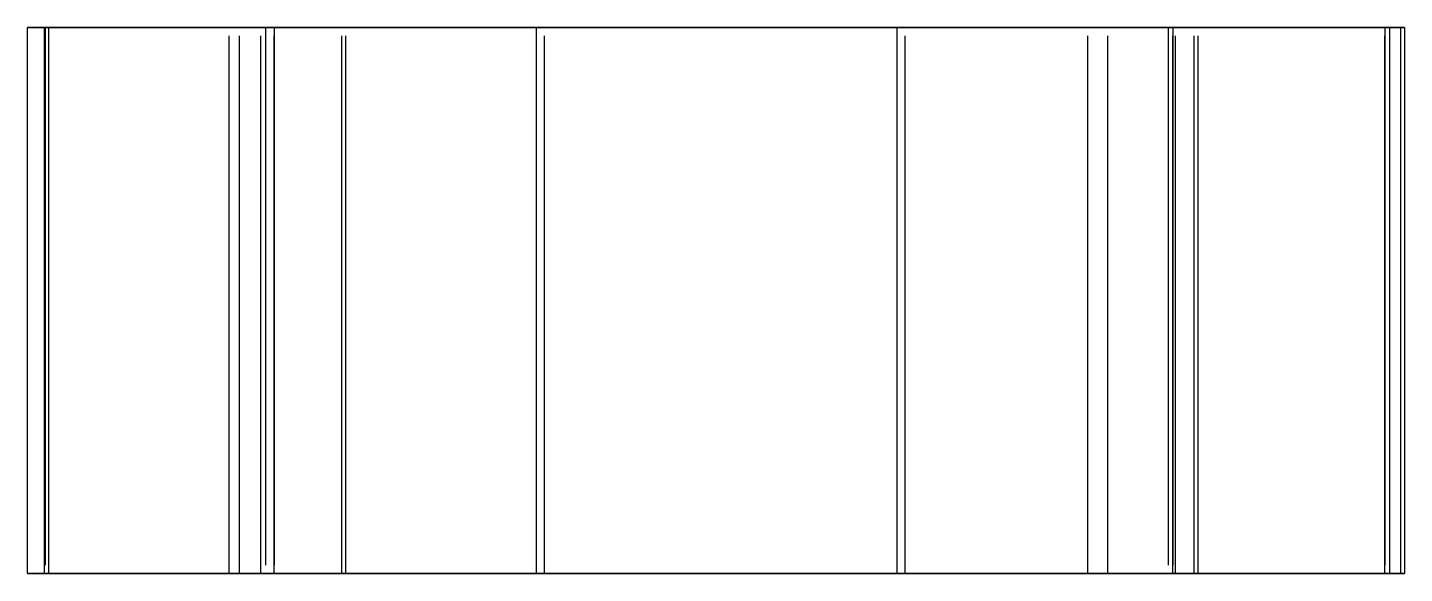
# Model space of a CAD drawing. Extents: x 0 to 1.21, y 0 to 0.52.
# Drawn here: x 0.9555 to 1.2117, y 0.4155 to 0.5171 of the extents above; entities that cross this region are included whole.
import ezdxf

# ---------------------------------------------------------------- set-up
doc = ezdxf.new("R2010")
doc.units = 0
doc.linetypes.add('HIDDEN', pattern=[0.039811, 0.026554, -0.013257])
doc.layers.add('LEFT', color=7, linetype='CONTINUOUS')
doc.layers.add('LEFT_HID', color=7, linetype='HIDDEN')

msp = doc.modelspace()

# ---------------------------------------------------------------- linework, layer by layer
at = {"layer": 'LEFT'}
for p, q in [((0.955452, 0.517069), (0.958518, 0.517069)), ((0.955452, 0.415507), (0.955452, 0.517069)), ((0.958518, 0.517069), (1.050189, 0.517069)), ((0.958518, 0.517069), (0.958518, 0.415507)), ((1.050189, 0.517069), (1.117294, 0.517069)), ((1.050189, 0.415507), (1.050189, 0.517069)), ((1.117294, 0.517069), (1.208966, 0.517069)), ((1.117294, 0.415507), (1.117294, 0.517069)), ((1.208966, 0.517069), (1.211044, 0.517069)), ((1.208966, 0.517069), (1.208966, 0.415507)), ((1.211044, 0.415507), (1.211044, 0.517069)), ((1.211044, 0.517069), (1.21172, 0.517069)), ((1.21172, 0.517069), (1.21172, 0.415507)), ((0.955452, 0.415507), (0.958518, 0.415507)), ((0.958518, 0.415507), (1.050189, 0.415507)), ((1.050189, 0.415507), (1.117294, 0.415507)), ((1.117294, 0.415507), (1.208966, 0.415507)), ((1.208966, 0.415507), (1.211044, 0.415507)), ((1.211044, 0.415507), (1.21172, 0.415507))]:
    msp.add_line(p, q, dxfattribs=at)
at = {"layer": 'LEFT_HID', "linetype": 'HIDDEN'}
for p, q in [((0.9594, 0.517069), (0.955452, 0.517069)), ((0.958518, 0.517069), (0.994926, 0.517069)), ((0.9594, 0.517069), (0.958518, 0.517069)), ((1.051669, 0.517069), (0.958724, 0.517069)), ((0.958724, 0.517069), (0.9594, 0.517069)), ((0.958724, 0.517069), (0.958724, 0.415507)), ((0.992952, 0.517069), (0.959349, 0.517069)), ((0.959349, 0.517069), (0.9594, 0.517069)), ((0.959349, 0.517069), (0.959349, 0.415507)), ((0.9594, 0.517069), (1.00134, 0.517069)), ((0.9594, 0.517069), (1.013923, 0.517069)), ((0.9594, 0.415507), (0.9594, 0.517069)), ((0.9594, 0.415507), (0.9594, 0.517069)), ((0.998873, 0.517069), (0.9594, 0.517069)), ((0.9594, 0.415507), (0.9594, 0.517069)), ((1.001343, 0.517069), (0.992952, 0.517069)), ((0.992952, 0.415507), (0.992952, 0.517069)), ((0.994926, 0.517069), (0.999732, 0.517069)), ((0.994926, 0.415507), (0.994926, 0.517069)), ((0.999732, 0.517069), (0.998873, 0.517069)), ((0.998873, 0.415507), (0.998873, 0.517069)), ((0.999732, 0.517069), (0.999732, 0.415507)), ((1.00134, 0.517069), (1.001343, 0.517069)), ((1.00134, 0.415507), (1.00134, 0.517069)), ((1.001343, 0.517069), (1.001343, 0.415507)), ((1.013923, 0.517069), (1.156521, 0.517069)), ((1.013923, 0.415507), (1.013923, 0.517069)), ((1.014663, 0.517069), (1.013923, 0.517069)), ((1.152821, 0.517069), (1.014663, 0.517069)), ((1.014663, 0.415507), (1.014663, 0.517069)), ((1.118775, 0.517069), (1.051669, 0.517069)), ((1.051669, 0.415507), (1.051669, 0.517069)), ((1.21172, 0.517069), (1.118775, 0.517069)), ((1.118775, 0.415507), (1.118775, 0.517069)), ((1.156521, 0.517069), (1.152821, 0.517069)), ((1.152821, 0.415507), (1.152821, 0.517069)), ((1.156521, 0.517069), (1.208084, 0.517069)), ((1.156521, 0.415507), (1.156521, 0.517069)), ((1.16861, 0.517069), (1.167752, 0.517069)), ((1.167752, 0.517069), (1.172558, 0.517069)), ((1.167752, 0.517069), (1.167752, 0.415507)), ((1.173298, 0.517069), (1.168594, 0.517069)), ((1.168594, 0.517069), (1.169104, 0.517069)), ((1.168594, 0.517069), (1.168594, 0.415507)), ((1.208084, 0.517069), (1.16861, 0.517069)), ((1.16861, 0.415507), (1.16861, 0.517069)), ((1.169104, 0.415507), (1.169104, 0.517069)), ((1.169104, 0.517069), (1.211044, 0.517069)), ((1.172558, 0.517069), (1.208085, 0.517069)), ((1.172558, 0.415507), (1.172558, 0.517069)), ((1.173298, 0.415507), (1.173298, 0.517069)), ((1.211044, 0.517069), (1.173298, 0.517069)), ((1.208084, 0.415507), (1.208084, 0.517069)), ((1.208084, 0.517069), (1.208966, 0.517069)), ((1.208966, 0.517069), (1.208084, 0.517069)), ((1.208084, 0.415507), (1.208084, 0.517069)), ((1.208085, 0.517069), (1.208085, 0.517069)), ((1.208085, 0.517069), (1.208085, 0.415507)), ((0.9594, 0.415507), (0.955452, 0.415507)), ((0.958518, 0.415507), (0.994926, 0.415507)), ((0.9594, 0.415507), (0.958518, 0.415507)), ((1.051669, 0.415507), (0.958724, 0.415507)), ((0.958724, 0.415507), (0.9594, 0.415507)), ((0.992952, 0.415507), (0.959349, 0.415507)), ((0.959349, 0.415507), (0.9594, 0.415507)), ((0.9594, 0.415507), (1.00134, 0.415507)), ((0.9594, 0.415507), (1.013923, 0.415507)), ((0.998873, 0.415507), (0.9594, 0.415507)), ((1.001343, 0.415507), (0.992952, 0.415507)), ((0.994926, 0.415507), (0.999732, 0.415507)), ((0.999732, 0.415507), (0.998873, 0.415507)), ((1.00134, 0.415507), (1.001343, 0.415507)), ((1.013923, 0.415507), (1.156521, 0.415507)), ((1.014663, 0.415507), (1.013923, 0.415507)), ((1.152821, 0.415507), (1.014663, 0.415507)), ((1.118775, 0.415507), (1.051669, 0.415507)), ((1.21172, 0.415507), (1.118775, 0.415507)), ((1.156521, 0.415507), (1.152821, 0.415507)), ((1.156521, 0.415507), (1.208084, 0.415507)), ((1.16861, 0.415507), (1.167752, 0.415507)), ((1.167752, 0.415507), (1.172558, 0.415507)), ((1.173298, 0.415507), (1.168594, 0.415507)), ((1.168594, 0.415507), (1.169104, 0.415507)), ((1.208084, 0.415507), (1.16861, 0.415507)), ((1.169104, 0.415507), (1.211044, 0.415507)), ((1.172558, 0.415507), (1.208085, 0.415507)), ((1.211044, 0.415507), (1.173298, 0.415507)), ((1.208084, 0.415507), (1.208966, 0.415507)), ((1.208966, 0.415507), (1.208084, 0.415507)), ((1.208085, 0.415507), (1.208085, 0.415507))]:
    msp.add_line(p, q, dxfattribs=at)

doc.saveas('drawing.dxf')
